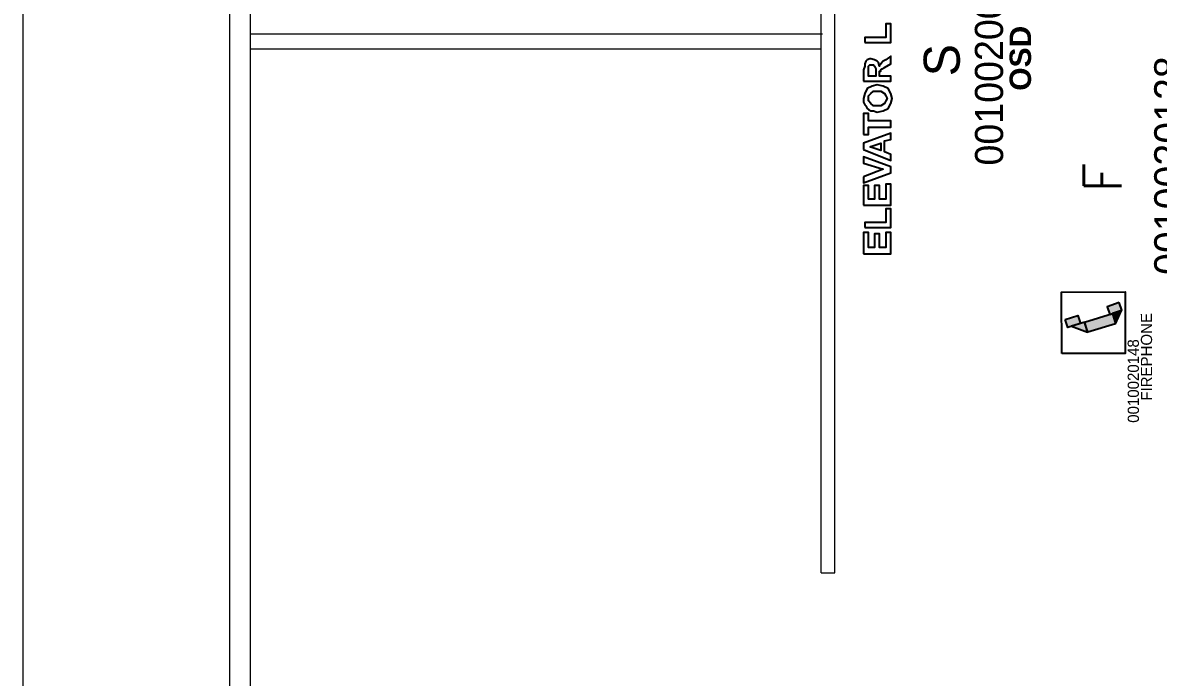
# Model space of a CAD drawing. Header units: inches. Extents: x -3.21 to 2.97, y -3.82 to 4.4.
# Drawn here: x -3.213 to -0.728, y -1.093 to 0.338 of the extents above; entities that cross this region are included whole.
import ezdxf
from ezdxf.enums import TextEntityAlignment as Align

# ---------------------------------------------------------------- set-up
doc = ezdxf.new("R2010")
doc.units = ezdxf.units.IN
doc.header["$MEASUREMENT"] = 0
doc.set_wipeout_variables(frame=1)
doc.layers.add('ETI - ADDRESSABLE DEVICE', color=1, linetype='Continuous', lineweight=60)
doc.layers.add('i-furn new', color=6, linetype='Continuous', lineweight=25)
doc.layers.add('Layer 1', color=7, linetype='Continuous')
doc.styles.add('9', font='arialbd.ttf', dxfattribs={"height": 1})
doc.styles.add('AAStandard', font='alfonso.shx')
doc.styles.add('RGV-TEXT', font='simplex', dxfattribs={"height": 0.09375})

# ---------------------------------------------------------------- blocks, each defined once
blk = doc.blocks.new('FirePhone')
h = blk.add_hatch(color=256)
h.dxf.hatch_style = 1
h.paths.add_polyline_path([(-0.016, 0.285), (0.16, 0.335), (0.09, 0.575)])
h.paths.add_polyline_path([(0.208, 0.687), (0.065, 0.64), (0.141, 0.41), (0.283, 0.457)])
h = blk.add_hatch(color=256)
h.dxf.hatch_style = 1
h.paths.add_polyline_path([(0.162, 0.338), (-0.019, 0.283), (0.133, -0.212), (0.314, -0.156)])
h = blk.add_hatch(color=256)
h.dxf.hatch_style = 1
h.paths.add_polyline_path([(0.314, -0.156), (0.133, -0.212), (0.369, -0.317)])
h = blk.add_hatch(color=256)
h.dxf.hatch_style = 1
h.paths.add_polyline_path([(0.437, -0.061), (0.3, -0.108), (0.373, -0.323), (0.51, -0.276)])
for points in [[(-0.397, 0.747), (0.699, 0.747), (0.699, -0.382), (-0.397, -0.382)], [(0.208, 0.687), (0.283, 0.457), (0.141, 0.41), (0.065, 0.64)], [(0.133, -0.212), (-0.019, 0.283), (0.162, 0.338), (0.314, -0.156)], [(0.51, -0.276), (0.437, -0.061), (0.3, -0.108), (0.373, -0.323)]]:
    blk.add_lwpolyline(points, close=True)
for points in [[(0.09, 0.575), (-0.016, 0.285), (0.16, 0.335), (0.09, 0.575)], [(0.133, -0.212), (0.369, -0.317), (0.314, -0.156), (0.133, -0.212)]]:
    blk.add_lwpolyline(points)
for tag, p in [('FWK_DEVICE_ADDRESSES', (-1.63, -0.627)), ('FWK_DEVICE_TYPE', (-1.237, -0.863))]:
    blk.add_attdef(tag, p, '', height=0.2)
blk = doc.blocks.new('SIGA-PS')
at = {"style": 'AAStandard', "flags": 1}
blk.add_attdef('FWK_DEVICE_TYPE', (-25.56, -23.98), '', height=7, dxfattribs=at)
blk.add_wipeout([(9.28, -0.35), (4.8, 7.4), (-4.15, 7.4), (-8.62, -0.35), (-4.15, -8.1), (4.8, -8.1)])
at = {"color": 7, "lineweight": 30, "flags": 4}
blk.add_attdef('SIGA-PS', text='', height=9, dxfattribs=at).set_placement((0.52, -5), align=Align.CENTER)
blk.add_attdef('FWK_DEVICE_ADDRESSES', (-25.72, -15.78), '', height=7)
blk = doc.blocks.new('OLDAVA1')
blk.add_wipeout([(-0.075, 0), (0.075, 0), (0.075, 0.15), (-0.075, 0.15)])
at = {"color": 7, "lineweight": 30, "style": 'RGV-TEXT', "flags": 8}
blk.add_attdef('AVA1', text='', height=0.0938, dxfattribs=at).set_placement((0, 0.075), align=Align.MIDDLE_CENTER)
blk = doc.blocks.new('*U7')
at = {"layer": 'ETI - ADDRESSABLE DEVICE', "xscale": 96, "yscale": 96, "zscale": 96}
blk.add_blockref('OLDAVA1', (11277.6, 7974.83), dxfattribs=at).add_auto_attribs({'AVA1': 'F'})
at = {"color": 7}
blk.add_attdef('FWK_DEVICE_ADDRESSES', (11254.43, 7962.73), '', height=7, dxfattribs=at)
at = {"style": 'AAStandard', "flags": 1}
blk.add_attdef('FWK_DEVICE_TYPE', (11254.2, 7954.57), '', height=7, dxfattribs=at)

msp = doc.modelspace()

# ---------------------------------------------------------------- linework, layer by layer
at = {"layer": 'Layer 1', "color": 250, "lineweight": 5}
msp.add_open_spline([(-3.2134, 4.3998), (-3.2134, 4.3998), (2.9714, 4.3998), (2.9714, 4.3998), (2.9714, 4.3998), (2.9714, 4.3998), (2.9714, -3.8152), (2.9714, -3.8152), (2.9714, -3.8152), (2.9714, -3.8152), (-3.2134, -3.8152), (-3.2134, -3.8152), (-3.2134, -3.8152), (-3.2134, -3.8152), (-3.2134, 4.3998), (-3.2134, 4.3998)], degree=3, knots=[0, 0, 0, 0, 0.2, 0.2, 0.2, 0.2, 0.4, 0.4, 0.4, 0.4, 0.6, 0.6, 0.6, 0.6, 1, 1, 1, 1], dxfattribs=at)
msp.add_open_spline([(-3.2134, 4.3998), (-3.2134, 4.3998), (2.9714, 4.3998), (2.9714, 4.3998), (2.9714, 4.3998), (2.9714, 4.3998), (2.9714, -3.8152), (2.9714, -3.8152), (2.9714, -3.8152), (2.9714, -3.8152), (-3.2134, -3.8152), (-3.2134, -3.8152), (-3.2134, -3.8152), (-3.2134, -3.8152), (-3.2134, 4.3998), (-3.2134, 4.3998)], degree=3, knots=[0, 0, 0, 0, 0.2, 0.2, 0.2, 0.2, 0.4, 0.4, 0.4, 0.4, 0.6, 0.6, 0.6, 0.6, 1, 1, 1, 1], dxfattribs=at)
at = {"layer": 'Layer 1', "color": 250, "lineweight": 13}
msp.add_open_spline([(-2.7611, -2.9256), (-2.7611, -2.9256), (-2.7611, 3.5058), (-2.7611, 3.5058), (-2.7611, 3.5058), (-2.7611, 3.5058), (-1.4685, 3.5058), (-1.4685, 3.5058), (-1.4685, 3.5058), (-1.4685, 3.5058), (-1.4685, 4.3664), (-1.4685, 4.3664), (-1.4685, 4.3664), (-1.4685, 4.3664), (-0.6919, 4.3664), (-0.6919, 4.3664), (-0.6919, 4.3664), (-0.6919, 4.3664), (-0.6919, 3.5058), (-0.6919, 3.5058), (-0.6919, 3.5058), (-0.6919, 3.5058), (0.5979, 3.5058), (0.5979, 3.5058), (0.5979, 3.5058), (0.5979, 3.5058), (0.5979, 1.4507), (0.5979, 1.4507), (0.5979, 1.4507), (0.5979, 1.4507), (0.5762, 1.4588), (0.5762, 1.4588), (0.5762, 1.4588), (0.5762, 1.4588), (0.5544, 1.4643), (0.5544, 1.4643), (0.5544, 1.4643), (0.5544, 1.4643), (0.5544, 3.4623), (0.5544, 3.4623), (0.5544, 3.4623), (0.5544, 3.4623), (-0.6919, 3.4623), (-0.6919, 3.4623), (-0.6919, 3.4623), (-0.6919, 3.4623), (-0.7381, 3.4623), (-0.7381, 3.4623), (-0.7381, 3.4623), (-0.7381, 3.4623), (-0.8549, 3.4623), (-0.8549, 3.4623), (-0.8549, 3.4623), (-0.8549, 3.4623), (-0.8549, 3.4841), (-0.8549, 3.4841), (-0.8549, 3.4841), (-0.8549, 3.4841), (-0.7381, 3.4841), (-0.7381, 3.4841), (-0.7381, 3.4841), (-0.7381, 3.4841), (-0.7381, 3.5058), (-0.7381, 3.5058), (-0.7381, 3.5058), (-0.7381, 3.5058), (-0.7381, 4.3202), (-0.7381, 4.3202), (-0.7381, 4.3202), (-0.7381, 4.3202), (-1.4251, 4.3202), (-1.4251, 4.3202), (-1.4251, 4.3202), (-1.4251, 4.3202), (-1.4251, 3.5058), (-1.4251, 3.5058), (-1.4251, 3.5058), (-1.4251, 3.5058), (-1.4251, 3.4841), (-1.4251, 3.4841), (-1.4251, 3.4841), (-1.4251, 3.4841), (-1.3002, 3.4841), (-1.3002, 3.4841), (-1.3002, 3.4841), (-1.3002, 3.4841), (-1.3002, 3.4623), (-1.3002, 3.4623), (-1.3002, 3.4623), (-1.3002, 3.4623), (-1.4251, 3.4623), (-1.4251, 3.4623), (-1.4251, 3.4623), (-1.4251, 3.4623), (-1.4685, 3.4623), (-1.4685, 3.4623), (-1.4685, 3.4623), (-1.4685, 3.4623), (-2.7149, 3.4623), (-2.7149, 3.4623), (-2.7149, 3.4623), (-2.7149, 3.4623), (-2.7149, -2.8794), (-2.7149, -2.8794), (-2.7149, -2.8794), (-2.7149, -2.8794), (-1.5419, -2.8794), (-1.5419, -2.8794), (-1.5419, -2.8794), (-1.5419, -2.8794), (-1.3002, -2.8794), (-1.3002, -2.8794), (-1.3002, -2.8794), (-1.3002, -2.8794), (-1.3002, -2.9011), (-1.3002, -2.9011), (-1.3002, -2.9011), (-1.3002, -2.9011), (-1.4251, -2.9011), (-1.4251, -2.9011), (-1.4251, -2.9011), (-1.4251, -2.9011), (-1.4251, -2.9256), (-1.4251, -2.9256), (-1.4251, -2.9256), (-1.4251, -2.9256), (-1.4251, -3.7427), (-1.4251, -3.7427), (-1.4251, -3.7427), (-1.4251, -3.7427), (-0.7381, -3.7427), (-0.7381, -3.7427), (-0.7381, -3.7427), (-0.7381, -3.7427), (-0.7381, -2.9256), (-0.7381, -2.9256), (-0.7381, -2.9256), (-0.7381, -2.9256), (-0.7381, -2.9011), (-0.7381, -2.9011), (-0.7381, -2.9011), (-0.7381, -2.9011), (-0.8603, -2.9011), (-0.8603, -2.9011), (-0.8603, -2.9011), (-0.8603, -2.9011), (-0.8603, -2.8794), (-0.8603, -2.8794), (-0.8603, -2.8794), (-0.8603, -2.8794), (-0.7381, -2.8794), (-0.7381, -2.8794), (-0.7381, -2.8794), (-0.7381, -2.8794), (-0.6919, -2.8794), (-0.6919, -2.8794), (-0.6919, -2.8794), (-0.6919, -2.8794), (0.5544, -2.8794), (0.5544, -2.8794), (0.5544, -2.8794), (0.5544, -2.8794), (0.5544, 0.5005), (0.5544, 0.5005), (0.5544, 0.5005), (0.5544, 0.5005), (0.5762, 0.5059), (0.5762, 0.5059), (0.5762, 0.5059), (0.5762, 0.5059), (0.5979, 0.5114), (0.5979, 0.5114), (0.5979, 0.5114), (0.5979, 0.5114), (0.5979, -2.9256), (0.5979, -2.9256), (0.5979, -2.9256), (0.5979, -2.9256), (-0.6919, -2.9256), (-0.6919, -2.9256), (-0.6919, -2.9256), (-0.6919, -2.9256), (-0.6919, -3.7889), (-0.6919, -3.7889), (-0.6919, -3.7889), (-0.6919, -3.7889), (-1.4713, -3.7889), (-1.4713, -3.7889), (-1.4713, -3.7889), (-1.4713, -3.7889), (-1.4713, -2.9256), (-1.4713, -2.9256), (-1.4713, -2.9256), (-1.4713, -2.9256), (-2.7611, -2.9256), (-2.7611, -2.9256)], degree=3, knots=[0, 0, 0, 0, 0.02, 0.02, 0.02, 0.02, 0.04, 0.04, 0.04, 0.04, 0.06, 0.06, 0.06, 0.06, 0.08, 0.08, 0.08, 0.08, 0.1, 0.1, 0.1, 0.1, 0.12, 0.12, 0.12, 0.12, 0.14, 0.14, 0.14, 0.14, 0.16, 0.16, 0.16, 0.16, 0.18, 0.18, 0.18, 0.18, 0.2, 0.2, 0.2, 0.2, 0.22, 0.22, 0.22, 0.22, 0.24, 0.24, 0.24, 0.24, 0.26, 0.26, 0.26, 0.26, 0.28, 0.28, 0.28, 0.28, 0.3, 0.3, 0.3, 0.3, 0.32, 0.32, 0.32, 0.32, 0.34, 0.34, 0.34, 0.34, 0.36, 0.36, 0.36, 0.36, 0.38, 0.38, 0.38, 0.38, 0.4, 0.4, 0.4, 0.4, 0.42, 0.42, 0.42, 0.42, 0.44, 0.44, 0.44, 0.44, 0.46, 0.46, 0.46, 0.46, 0.48, 0.48, 0.48, 0.48, 0.5, 0.5, 0.5, 0.5, 0.52, 0.52, 0.52, 0.52, 0.54, 0.54, 0.54, 0.54, 0.56, 0.56, 0.56, 0.56, 0.58, 0.58, 0.58, 0.58, 0.6, 0.6, 0.6, 0.6, 0.62, 0.62, 0.62, 0.62, 0.64, 0.64, 0.64, 0.64, 0.66, 0.66, 0.66, 0.66, 0.68, 0.68, 0.68, 0.68, 0.7, 0.7, 0.7, 0.7, 0.72, 0.72, 0.72, 0.72, 0.74, 0.74, 0.74, 0.74, 0.76, 0.76, 0.76, 0.76, 0.78, 0.78, 0.78, 0.78, 0.8, 0.8, 0.8, 0.8, 0.82, 0.82, 0.82, 0.82, 0.84, 0.84, 0.84, 0.84, 0.86, 0.86, 0.86, 0.86, 0.88, 0.88, 0.88, 0.88, 0.9, 0.9, 0.9, 0.9, 0.92, 0.92, 0.92, 0.92, 0.94, 0.94, 0.94, 0.94, 0.96, 0.96, 0.96, 0.96, 1, 1, 1, 1], dxfattribs=at)
for points in [[(-1.4658, -0.865), (-1.4658, -0.865), (-1.4658, 1.4534), (-1.4658, 1.4534)], [(-1.4359, -0.865), (-1.4359, -0.865), (-1.4359, 1.4534), (-1.4359, 1.4534)], [(-2.7149, 0.3132), (-2.7149, 0.3132), (-1.4631, 0.3132), (-1.4631, 0.3132)], [(-2.7149, 0.2806), (-2.7149, 0.2806), (-1.4658, 0.2806), (-1.4658, 0.2806)], [(-1.4658, -0.865), (-1.4658, -0.865), (-1.436, -0.865), (-1.436, -0.865)]]:
    msp.add_open_spline(points, degree=3, dxfattribs=at)
at = {"layer": 'Layer 1', "color": 250}
for points, knots in [([(-1.3707, 0.2942), (-1.3707, 0.2942), (-1.3707, 0.3051), (-1.3707, 0.3051), (-1.3707, 0.3051), (-1.3707, 0.3051), (-1.3246, 0.3051), (-1.3246, 0.3051), (-1.3246, 0.3051), (-1.3246, 0.3051), (-1.3246, 0.3349), (-1.3246, 0.3349), (-1.3246, 0.3349), (-1.3246, 0.3349), (-1.3137, 0.3349), (-1.3137, 0.3349), (-1.3137, 0.3349), (-1.3137, 0.3349), (-1.3137, 0.2942), (-1.3137, 0.2942), (-1.3137, 0.2942), (-1.3137, 0.2942), (-1.3707, 0.2942), (-1.3707, 0.2942)], [0, 0, 0, 0, 0.142857, 0.142857, 0.142857, 0.142857, 0.285714, 0.285714, 0.285714, 0.285714, 0.428571, 0.428571, 0.428571, 0.428571, 0.571429, 0.571429, 0.571429, 0.571429, 0.714286, 0.714286, 0.714286, 0.714286, 1, 1, 1, 1]), ([(-1.3735, 0.2101), (-1.3735, 0.2101), (-1.3735, 0.2345), (-1.3735, 0.2345), (-1.3735, 0.2345), (-1.3735, 0.2345), (-1.3707, 0.2426), (-1.3707, 0.2426), (-1.3707, 0.2426), (-1.3707, 0.2426), (-1.3707, 0.2481), (-1.3707, 0.2481), (-1.3707, 0.2481), (-1.3707, 0.2481), (-1.368, 0.2535), (-1.368, 0.2535), (-1.368, 0.2535), (-1.368, 0.2535), (-1.3653, 0.2562), (-1.3653, 0.2562), (-1.3653, 0.2562), (-1.3653, 0.2562), (-1.3599, 0.2589), (-1.3599, 0.2589), (-1.3599, 0.2589), (-1.3599, 0.2589), (-1.3572, 0.2589), (-1.3572, 0.2589), (-1.3572, 0.2589), (-1.3572, 0.2589), (-1.349, 0.2562), (-1.349, 0.2562), (-1.349, 0.2562), (-1.349, 0.2562), (-1.3436, 0.2535), (-1.3436, 0.2535), (-1.3436, 0.2535), (-1.3436, 0.2535), (-1.3409, 0.2508), (-1.3409, 0.2508), (-1.3409, 0.2508), (-1.3409, 0.2508), (-1.3381, 0.2426), (-1.3381, 0.2426), (-1.3381, 0.2426), (-1.3381, 0.2426), (-1.3381, 0.2453), (-1.3381, 0.2453), (-1.3381, 0.2453), (-1.3381, 0.2453), (-1.3354, 0.2481), (-1.3354, 0.2481), (-1.3354, 0.2481), (-1.3354, 0.2481), (-1.33, 0.2535), (-1.33, 0.2535), (-1.33, 0.2535), (-1.33, 0.2535), (-1.3246, 0.2562), (-1.3246, 0.2562), (-1.3246, 0.2562), (-1.3246, 0.2562), (-1.3137, 0.2644), (-1.3137, 0.2644), (-1.3137, 0.2644), (-1.3137, 0.2644), (-1.3137, 0.2481), (-1.3137, 0.2481), (-1.3137, 0.2481), (-1.3137, 0.2481), (-1.3273, 0.2399), (-1.3273, 0.2399), (-1.3273, 0.2399), (-1.3273, 0.2399), (-1.3327, 0.2372), (-1.3327, 0.2372), (-1.3327, 0.2372), (-1.3327, 0.2372), (-1.3354, 0.2345), (-1.3354, 0.2345), (-1.3354, 0.2345), (-1.3354, 0.2345), (-1.3354, 0.2318), (-1.3354, 0.2318), (-1.3354, 0.2318), (-1.3354, 0.2318), (-1.3381, 0.2318), (-1.3381, 0.2318), (-1.3381, 0.2318), (-1.3381, 0.2318), (-1.3381, 0.2291), (-1.3381, 0.2291), (-1.3381, 0.2291), (-1.3381, 0.2291), (-1.3381, 0.2236), (-1.3381, 0.2236), (-1.3381, 0.2236), (-1.3381, 0.2236), (-1.3381, 0.2209), (-1.3381, 0.2209), (-1.3381, 0.2209), (-1.3381, 0.2209), (-1.3137, 0.2209), (-1.3137, 0.2209), (-1.3137, 0.2209), (-1.3137, 0.2209), (-1.3137, 0.2101), (-1.3137, 0.2101), (-1.3137, 0.2101), (-1.3137, 0.2101), (-1.3735, 0.2101), (-1.3735, 0.2101)], [0, 0, 0, 0, 0.034483, 0.034483, 0.034483, 0.034483, 0.068966, 0.068966, 0.068966, 0.068966, 0.103448, 0.103448, 0.103448, 0.103448, 0.137931, 0.137931, 0.137931, 0.137931, 0.172414, 0.172414, 0.172414, 0.172414, 0.206897, 0.206897, 0.206897, 0.206897, 0.241379, 0.241379, 0.241379, 0.241379, 0.275862, 0.275862, 0.275862, 0.275862, 0.310345, 0.310345, 0.310345, 0.310345, 0.344828, 0.344828, 0.344828, 0.344828, 0.37931, 0.37931, 0.37931, 0.37931, 0.413793, 0.413793, 0.413793, 0.413793, 0.448276, 0.448276, 0.448276, 0.448276, 0.482759, 0.482759, 0.482759, 0.482759, 0.517241, 0.517241, 0.517241, 0.517241, 0.551724, 0.551724, 0.551724, 0.551724, 0.586207, 0.586207, 0.586207, 0.586207, 0.62069, 0.62069, 0.62069, 0.62069, 0.655172, 0.655172, 0.655172, 0.655172, 0.689655, 0.689655, 0.689655, 0.689655, 0.724138, 0.724138, 0.724138, 0.724138, 0.758621, 0.758621, 0.758621, 0.758621, 0.793103, 0.793103, 0.793103, 0.793103, 0.827586, 0.827586, 0.827586, 0.827586, 0.862069, 0.862069, 0.862069, 0.862069, 0.896552, 0.896552, 0.896552, 0.896552, 0.931034, 0.931034, 0.931034, 0.931034, 1, 1, 1, 1]), ([(-1.3626, 0.2426), (-1.3626, 0.2426), (-1.3626, 0.2399), (-1.3626, 0.2399), (-1.3626, 0.2399), (-1.3626, 0.2399), (-1.3626, 0.2372), (-1.3626, 0.2372), (-1.3626, 0.2372), (-1.3626, 0.2372), (-1.3626, 0.2318), (-1.3626, 0.2318), (-1.3626, 0.2318), (-1.3626, 0.2318), (-1.3626, 0.2209), (-1.3626, 0.2209), (-1.3626, 0.2209), (-1.3626, 0.2209), (-1.3463, 0.2209), (-1.3463, 0.2209), (-1.3463, 0.2209), (-1.3463, 0.2209), (-1.3463, 0.2318), (-1.3463, 0.2318), (-1.3463, 0.2318), (-1.3463, 0.2318), (-1.3463, 0.2372), (-1.3463, 0.2372), (-1.3463, 0.2372), (-1.3463, 0.2372), (-1.349, 0.2426), (-1.349, 0.2426), (-1.349, 0.2426), (-1.349, 0.2426), (-1.3517, 0.2453), (-1.3517, 0.2453), (-1.3517, 0.2453), (-1.3517, 0.2453), (-1.3544, 0.2453), (-1.3544, 0.2453), (-1.3544, 0.2453), (-1.3544, 0.2453), (-1.3572, 0.2453), (-1.3572, 0.2453), (-1.3572, 0.2453), (-1.3572, 0.2453), (-1.3599, 0.2453), (-1.3599, 0.2453), (-1.3599, 0.2453), (-1.3599, 0.2453), (-1.3626, 0.2426), (-1.3626, 0.2426)], [0, 0, 0, 0, 0.071429, 0.071429, 0.071429, 0.071429, 0.142857, 0.142857, 0.142857, 0.142857, 0.214286, 0.214286, 0.214286, 0.214286, 0.285714, 0.285714, 0.285714, 0.285714, 0.357143, 0.357143, 0.357143, 0.357143, 0.428571, 0.428571, 0.428571, 0.428571, 0.5, 0.5, 0.5, 0.5, 0.571429, 0.571429, 0.571429, 0.571429, 0.642857, 0.642857, 0.642857, 0.642857, 0.714286, 0.714286, 0.714286, 0.714286, 0.785714, 0.785714, 0.785714, 0.785714, 0.857143, 0.857143, 0.857143, 0.857143, 1, 1, 1, 1]), ([(-1.3517, 0.1449), (-1.3517, 0.1449), (-1.3572, 0.1449), (-1.3572, 0.1449), (-1.3572, 0.1449), (-1.3572, 0.1449), (-1.3626, 0.1476), (-1.3626, 0.1476), (-1.3626, 0.1476), (-1.3626, 0.1476), (-1.3653, 0.1503), (-1.3653, 0.1503), (-1.3653, 0.1503), (-1.3653, 0.1503), (-1.368, 0.1558), (-1.368, 0.1558), (-1.368, 0.1558), (-1.368, 0.1558), (-1.3707, 0.1585), (-1.3707, 0.1585), (-1.3707, 0.1585), (-1.3707, 0.1585), (-1.3735, 0.1639), (-1.3735, 0.1639), (-1.3735, 0.1639), (-1.3735, 0.1639), (-1.3735, 0.172), (-1.3735, 0.172), (-1.3735, 0.172), (-1.3735, 0.172), (-1.3707, 0.1829), (-1.3707, 0.1829), (-1.3707, 0.1829), (-1.3707, 0.1829), (-1.3653, 0.1938), (-1.3653, 0.1938), (-1.3653, 0.1938), (-1.3653, 0.1938), (-1.3544, 0.1992), (-1.3544, 0.1992), (-1.3544, 0.1992), (-1.3544, 0.1992), (-1.3436, 0.2019), (-1.3436, 0.2019), (-1.3436, 0.2019), (-1.3436, 0.2019), (-1.33, 0.1992), (-1.33, 0.1992), (-1.33, 0.1992), (-1.33, 0.1992), (-1.3191, 0.1938), (-1.3191, 0.1938), (-1.3191, 0.1938), (-1.3191, 0.1938), (-1.3137, 0.1829), (-1.3137, 0.1829), (-1.3137, 0.1829), (-1.3137, 0.1829), (-1.311, 0.172), (-1.311, 0.172), (-1.311, 0.172), (-1.311, 0.172), (-1.3137, 0.1612), (-1.3137, 0.1612), (-1.3137, 0.1612), (-1.3137, 0.1612), (-1.3191, 0.1503), (-1.3191, 0.1503), (-1.3191, 0.1503), (-1.3191, 0.1503), (-1.33, 0.1449), (-1.33, 0.1449), (-1.33, 0.1449), (-1.33, 0.1449), (-1.3436, 0.1422), (-1.3436, 0.1422), (-1.3436, 0.1422), (-1.3436, 0.1422), (-1.3517, 0.1449), (-1.3517, 0.1449)], [0, 0, 0, 0, 0.047619, 0.047619, 0.047619, 0.047619, 0.095238, 0.095238, 0.095238, 0.095238, 0.142857, 0.142857, 0.142857, 0.142857, 0.190476, 0.190476, 0.190476, 0.190476, 0.238095, 0.238095, 0.238095, 0.238095, 0.285714, 0.285714, 0.285714, 0.285714, 0.333333, 0.333333, 0.333333, 0.333333, 0.380952, 0.380952, 0.380952, 0.380952, 0.428571, 0.428571, 0.428571, 0.428571, 0.47619, 0.47619, 0.47619, 0.47619, 0.52381, 0.52381, 0.52381, 0.52381, 0.571429, 0.571429, 0.571429, 0.571429, 0.619048, 0.619048, 0.619048, 0.619048, 0.666667, 0.666667, 0.666667, 0.666667, 0.714286, 0.714286, 0.714286, 0.714286, 0.761905, 0.761905, 0.761905, 0.761905, 0.809524, 0.809524, 0.809524, 0.809524, 0.857143, 0.857143, 0.857143, 0.857143, 0.904762, 0.904762, 0.904762, 0.904762, 1, 1, 1, 1]), ([(-1.3572, 0.1829), (-1.3572, 0.1829), (-1.3626, 0.1775), (-1.3626, 0.1775), (-1.3626, 0.1775), (-1.3626, 0.1775), (-1.3626, 0.172), (-1.3626, 0.172), (-1.3626, 0.172), (-1.3626, 0.172), (-1.3626, 0.1666), (-1.3626, 0.1666), (-1.3626, 0.1666), (-1.3626, 0.1666), (-1.3572, 0.1612), (-1.3572, 0.1612), (-1.3572, 0.1612), (-1.3572, 0.1612), (-1.3517, 0.1558), (-1.3517, 0.1558), (-1.3517, 0.1558), (-1.3517, 0.1558), (-1.3436, 0.1558), (-1.3436, 0.1558), (-1.3436, 0.1558), (-1.3436, 0.1558), (-1.3354, 0.1558), (-1.3354, 0.1558), (-1.3354, 0.1558), (-1.3354, 0.1558), (-1.3273, 0.1612), (-1.3273, 0.1612), (-1.3273, 0.1612), (-1.3273, 0.1612), (-1.3246, 0.1666), (-1.3246, 0.1666), (-1.3246, 0.1666), (-1.3246, 0.1666), (-1.3219, 0.172), (-1.3219, 0.172), (-1.3219, 0.172), (-1.3219, 0.172), (-1.3246, 0.1775), (-1.3246, 0.1775), (-1.3246, 0.1775), (-1.3246, 0.1775), (-1.3273, 0.1829), (-1.3273, 0.1829), (-1.3273, 0.1829), (-1.3273, 0.1829), (-1.3354, 0.1883), (-1.3354, 0.1883), (-1.3354, 0.1883), (-1.3354, 0.1883), (-1.3436, 0.1883), (-1.3436, 0.1883), (-1.3436, 0.1883), (-1.3436, 0.1883), (-1.3517, 0.1883), (-1.3517, 0.1883), (-1.3517, 0.1883), (-1.3517, 0.1883), (-1.3572, 0.1829), (-1.3572, 0.1829)], [0, 0, 0, 0, 0.058824, 0.058824, 0.058824, 0.058824, 0.117647, 0.117647, 0.117647, 0.117647, 0.176471, 0.176471, 0.176471, 0.176471, 0.235294, 0.235294, 0.235294, 0.235294, 0.294118, 0.294118, 0.294118, 0.294118, 0.352941, 0.352941, 0.352941, 0.352941, 0.411765, 0.411765, 0.411765, 0.411765, 0.470588, 0.470588, 0.470588, 0.470588, 0.529412, 0.529412, 0.529412, 0.529412, 0.588235, 0.588235, 0.588235, 0.588235, 0.647059, 0.647059, 0.647059, 0.647059, 0.705882, 0.705882, 0.705882, 0.705882, 0.764706, 0.764706, 0.764706, 0.764706, 0.823529, 0.823529, 0.823529, 0.823529, 0.882353, 0.882353, 0.882353, 0.882353, 1, 1, 1, 1]), ([(-1.3735, 0.0933), (-1.3735, 0.0933), (-1.3735, 0.1395), (-1.3735, 0.1395), (-1.3735, 0.1395), (-1.3735, 0.1395), (-1.3626, 0.1395), (-1.3626, 0.1395), (-1.3626, 0.1395), (-1.3626, 0.1395), (-1.3626, 0.1232), (-1.3626, 0.1232), (-1.3626, 0.1232), (-1.3626, 0.1232), (-1.3137, 0.1232), (-1.3137, 0.1232), (-1.3137, 0.1232), (-1.3137, 0.1232), (-1.3137, 0.1096), (-1.3137, 0.1096), (-1.3137, 0.1096), (-1.3137, 0.1096), (-1.3626, 0.1096), (-1.3626, 0.1096), (-1.3626, 0.1096), (-1.3626, 0.1096), (-1.3626, 0.0933), (-1.3626, 0.0933), (-1.3626, 0.0933), (-1.3626, 0.0933), (-1.3735, 0.0933), (-1.3735, 0.0933)], [0, 0, 0, 0, 0.111111, 0.111111, 0.111111, 0.111111, 0.222222, 0.222222, 0.222222, 0.222222, 0.333333, 0.333333, 0.333333, 0.333333, 0.444444, 0.444444, 0.444444, 0.444444, 0.555556, 0.555556, 0.555556, 0.555556, 0.666667, 0.666667, 0.666667, 0.666667, 0.777778, 0.777778, 0.777778, 0.777778, 1, 1, 1, 1]), ([(-1.3735, 0.0607), (-1.3735, 0.0607), (-1.3735, 0.0743), (-1.3735, 0.0743), (-1.3735, 0.0743), (-1.3735, 0.0743), (-1.3137, 0.096), (-1.3137, 0.096), (-1.3137, 0.096), (-1.3137, 0.096), (-1.3137, 0.0825), (-1.3137, 0.0825), (-1.3137, 0.0825), (-1.3137, 0.0825), (-1.3273, 0.0797), (-1.3273, 0.0797), (-1.3273, 0.0797), (-1.3273, 0.0797), (-1.3273, 0.0553), (-1.3273, 0.0553), (-1.3273, 0.0553), (-1.3273, 0.0553), (-1.3137, 0.0499), (-1.3137, 0.0499), (-1.3137, 0.0499), (-1.3137, 0.0499), (-1.3137, 0.0363), (-1.3137, 0.0363), (-1.3137, 0.0363), (-1.3137, 0.0363), (-1.3735, 0.0607), (-1.3735, 0.0607)], [0, 0, 0, 0, 0.111111, 0.111111, 0.111111, 0.111111, 0.222222, 0.222222, 0.222222, 0.222222, 0.333333, 0.333333, 0.333333, 0.333333, 0.444444, 0.444444, 0.444444, 0.444444, 0.555556, 0.555556, 0.555556, 0.555556, 0.666667, 0.666667, 0.666667, 0.666667, 0.777778, 0.777778, 0.777778, 0.777778, 1, 1, 1, 1]), ([(-1.3599, 0.0662), (-1.3599, 0.0662), (-1.3354, 0.058), (-1.3354, 0.058), (-1.3354, 0.058), (-1.3354, 0.058), (-1.3354, 0.0743), (-1.3354, 0.0743), (-1.3354, 0.0743), (-1.3354, 0.0743), (-1.3599, 0.0662), (-1.3599, 0.0662)], [0, 0, 0, 0, 0.25, 0.25, 0.25, 0.25, 0.5, 0.5, 0.5, 0.5, 1, 1, 1, 1]), ([(-1.3735, 0.001), (-1.3735, 0.001), (-1.33, 0.0173), (-1.33, 0.0173), (-1.33, 0.0173), (-1.33, 0.0173), (-1.3735, 0.0309), (-1.3735, 0.0309), (-1.3735, 0.0309), (-1.3735, 0.0309), (-1.3735, 0.0445), (-1.3735, 0.0445), (-1.3735, 0.0445), (-1.3735, 0.0445), (-1.3137, 0.0227), (-1.3137, 0.0227), (-1.3137, 0.0227), (-1.3137, 0.0227), (-1.3137, 0.0092), (-1.3137, 0.0092), (-1.3137, 0.0092), (-1.3137, 0.0092), (-1.3735, -0.0126), (-1.3735, -0.0126), (-1.3735, -0.0126), (-1.3735, -0.0126), (-1.3735, 0.001), (-1.3735, 0.001)], [0, 0, 0, 0, 0.125, 0.125, 0.125, 0.125, 0.25, 0.25, 0.25, 0.25, 0.375, 0.375, 0.375, 0.375, 0.5, 0.5, 0.5, 0.5, 0.625, 0.625, 0.625, 0.625, 0.75, 0.75, 0.75, 0.75, 1, 1, 1, 1]), ([(-1.3735, -0.0614), (-1.3735, -0.0614), (-1.3735, -0.018), (-1.3735, -0.018), (-1.3735, -0.018), (-1.3735, -0.018), (-1.3626, -0.018), (-1.3626, -0.018), (-1.3626, -0.018), (-1.3626, -0.018), (-1.3626, -0.0479), (-1.3626, -0.0479), (-1.3626, -0.0479), (-1.3626, -0.0479), (-1.349, -0.0479), (-1.349, -0.0479), (-1.349, -0.0479), (-1.349, -0.0479), (-1.349, -0.018), (-1.349, -0.018), (-1.349, -0.018), (-1.349, -0.018), (-1.3381, -0.018), (-1.3381, -0.018), (-1.3381, -0.018), (-1.3381, -0.018), (-1.3381, -0.0479), (-1.3381, -0.0479), (-1.3381, -0.0479), (-1.3381, -0.0479), (-1.3246, -0.0479), (-1.3246, -0.0479), (-1.3246, -0.0479), (-1.3246, -0.0479), (-1.3246, -0.0153), (-1.3246, -0.0153), (-1.3246, -0.0153), (-1.3246, -0.0153), (-1.3137, -0.0153), (-1.3137, -0.0153), (-1.3137, -0.0153), (-1.3137, -0.0153), (-1.3137, -0.0614), (-1.3137, -0.0614), (-1.3137, -0.0614), (-1.3137, -0.0614), (-1.3735, -0.0614), (-1.3735, -0.0614)], [0, 0, 0, 0, 0.076923, 0.076923, 0.076923, 0.076923, 0.153846, 0.153846, 0.153846, 0.153846, 0.230769, 0.230769, 0.230769, 0.230769, 0.307692, 0.307692, 0.307692, 0.307692, 0.384615, 0.384615, 0.384615, 0.384615, 0.461538, 0.461538, 0.461538, 0.461538, 0.538462, 0.538462, 0.538462, 0.538462, 0.615385, 0.615385, 0.615385, 0.615385, 0.692308, 0.692308, 0.692308, 0.692308, 0.769231, 0.769231, 0.769231, 0.769231, 0.846154, 0.846154, 0.846154, 0.846154, 1, 1, 1, 1]), ([(-1.3707, -0.1103), (-1.3707, -0.1103), (-1.3707, -0.0994), (-1.3707, -0.0994), (-1.3707, -0.0994), (-1.3707, -0.0994), (-1.3246, -0.0994), (-1.3246, -0.0994), (-1.3246, -0.0994), (-1.3246, -0.0994), (-1.3246, -0.0696), (-1.3246, -0.0696), (-1.3246, -0.0696), (-1.3246, -0.0696), (-1.3137, -0.0696), (-1.3137, -0.0696), (-1.3137, -0.0696), (-1.3137, -0.0696), (-1.3137, -0.1103), (-1.3137, -0.1103), (-1.3137, -0.1103), (-1.3137, -0.1103), (-1.3707, -0.1103), (-1.3707, -0.1103)], [0, 0, 0, 0, 0.142857, 0.142857, 0.142857, 0.142857, 0.285714, 0.285714, 0.285714, 0.285714, 0.428571, 0.428571, 0.428571, 0.428571, 0.571429, 0.571429, 0.571429, 0.571429, 0.714286, 0.714286, 0.714286, 0.714286, 1, 1, 1, 1]), ([(-1.3735, -0.1673), (-1.3735, -0.1673), (-1.3735, -0.1211), (-1.3735, -0.1211), (-1.3735, -0.1211), (-1.3735, -0.1211), (-1.3626, -0.1211), (-1.3626, -0.1211), (-1.3626, -0.1211), (-1.3626, -0.1211), (-1.3626, -0.1537), (-1.3626, -0.1537), (-1.3626, -0.1537), (-1.3626, -0.1537), (-1.349, -0.1537), (-1.349, -0.1537), (-1.349, -0.1537), (-1.349, -0.1537), (-1.349, -0.1239), (-1.349, -0.1239), (-1.349, -0.1239), (-1.349, -0.1239), (-1.3381, -0.1239), (-1.3381, -0.1239), (-1.3381, -0.1239), (-1.3381, -0.1239), (-1.3381, -0.1537), (-1.3381, -0.1537), (-1.3381, -0.1537), (-1.3381, -0.1537), (-1.3246, -0.1537), (-1.3246, -0.1537), (-1.3246, -0.1537), (-1.3246, -0.1537), (-1.3246, -0.1211), (-1.3246, -0.1211), (-1.3246, -0.1211), (-1.3246, -0.1211), (-1.3137, -0.1211), (-1.3137, -0.1211), (-1.3137, -0.1211), (-1.3137, -0.1211), (-1.3137, -0.1673), (-1.3137, -0.1673), (-1.3137, -0.1673), (-1.3137, -0.1673), (-1.3735, -0.1673), (-1.3735, -0.1673)], [0, 0, 0, 0, 0.076923, 0.076923, 0.076923, 0.076923, 0.153846, 0.153846, 0.153846, 0.153846, 0.230769, 0.230769, 0.230769, 0.230769, 0.307692, 0.307692, 0.307692, 0.307692, 0.384615, 0.384615, 0.384615, 0.384615, 0.461538, 0.461538, 0.461538, 0.461538, 0.538462, 0.538462, 0.538462, 0.538462, 0.615385, 0.615385, 0.615385, 0.615385, 0.692308, 0.692308, 0.692308, 0.692308, 0.769231, 0.769231, 0.769231, 0.769231, 0.846154, 0.846154, 0.846154, 0.846154, 1, 1, 1, 1])]:
    msp.add_open_spline(points, degree=3, knots=knots, dxfattribs=at)

# ---------------------------------------------------------------- block references
at = {"xscale": 0.1228647295177604, "yscale": 0.1228647295177604, "zscale": 0.1228647295177604, "rotation": 90.07006534759563}
msp.add_blockref('FirePhone', (-0.8479, -0.3369), dxfattribs=at).add_auto_attribs({'FWK_DEVICE_ADDRESSES': '0010020148', 'FWK_DEVICE_TYPE': 'FIREPHONE'})

# ---------------------------------------------------------------- texts
at = {"layer": 'Layer 1', "color": 250, "style": '9'}
msp.add_text('OSD', height=0.04692, rotation=90, dxfattribs=at).set_placement((-1.0068, 0.1889))

# ---------------------------------------------------------------- next in the draw order: block references
at = {"xscale": 0.00918554168576721, "yscale": 0.00918554168576721, "zscale": 0.00918554168576721, "rotation": 90}
msp.add_blockref('*U7', (72.4691, -103.5919), dxfattribs=at).add_auto_attribs({'FWK_DEVICE_ADDRESSES': '0010020128'})
at = {"layer": 'i-furn new'}
ref = msp.add_blockref('SIGA-PS', (-1.2066, 0.2512), dxfattribs=dict(at, xscale=0.008781865588682434, yscale=0.008781865588682434, zscale=0.008781865588682434, rotation=90.07006534759563))
ref.add_attrib('SIGA-PS', 'S', dxfattribs={"layer": '0', "color": 7, "lineweight": 30, "height": 0.079, "rotation": 90.0701}).set_placement((-1.1627, 0.2558), align=Align.CENTER)
ref.add_attrib('FWK_DEVICE_ADDRESSES', '0010020006', (-1.0678, 0.0254), dxfattribs={"layer": '0', "height": 0.06147, "rotation": 90.0701})

doc.saveas('drawing.dxf')
